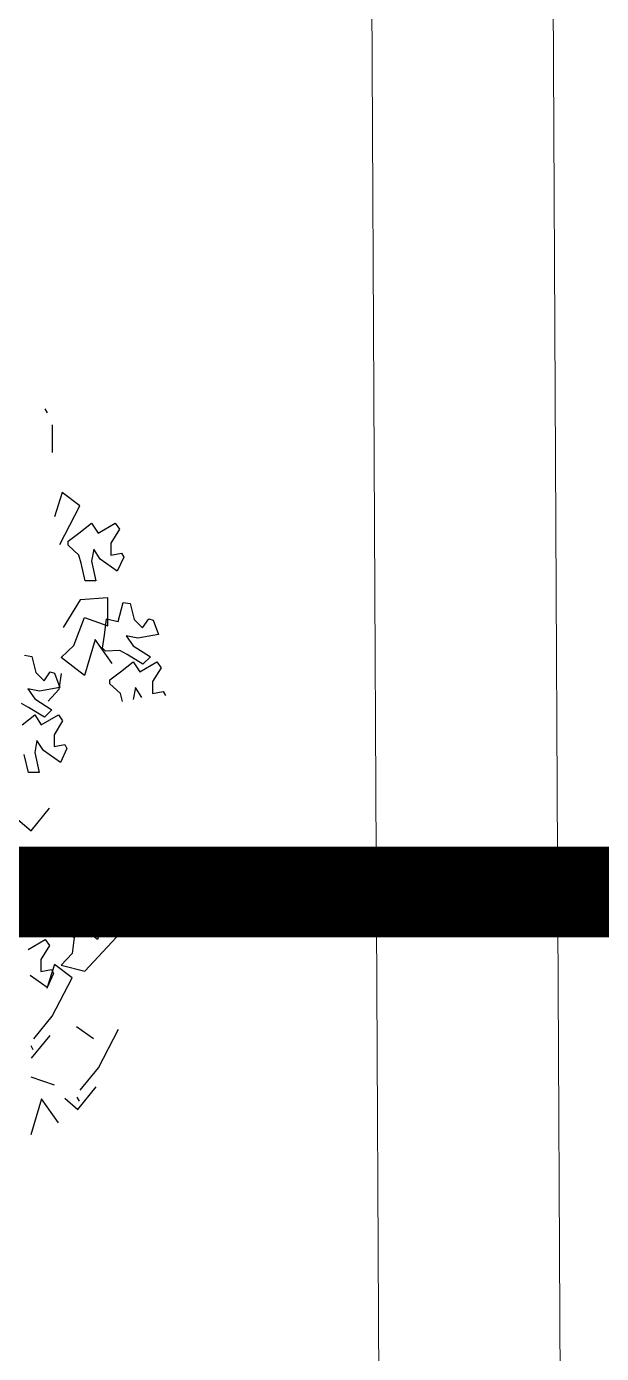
# Model space of a CAD drawing. Header units: metres. Extents: x -1655 to 449, y 40 to 361.
# Drawn here: x 70.44 to 70.757, y 49.762 to 50.494 of the extents above; entities that cross this region are included whole.
import ezdxf

# ---------------------------------------------------------------- set-up
doc = ezdxf.new("R2010")
doc.units = ezdxf.units.M
doc.header["$MEASUREMENT"] = 0
doc.linetypes.add('ACAD_ISO10W100', pattern=[18, 12, -3, 0, -3])
doc.layers.add('13', color=13, linetype='Continuous', lineweight=9)
doc.layers.add('Layer5', color=31, linetype='Continuous', lineweight=9)
doc.layers.add('paisajismo', color=7, linetype='Continuous')

# ---------------------------------------------------------------- blocks, each defined once
blk = doc.blocks.new('AABBSEC')
at = {"layer": '13', "linetype": 'ACAD_ISO10W100', "ltscale": 0.1, "const_width": 0.05}
blk.add_lwpolyline([(6887.74196, 1839.35478), (6887.74196, 1838.50089), (6908.77372, 1838.50089), (6908.77372, 1839.29472)], dxfattribs=at)
blk = doc.blocks.new('A$C78ED2221')
at = {"layer": 'paisajismo', "color": 86}
for p, q in [((0.8775, 2.5631), (0.9231, 2.6002)), ((1.3266, 2.6002), (1.3185, 2.6046)), ((1.3225, 2.5788), (1.3266, 2.6002)), ((1.3467, 2.5788), (1.3225, 2.5788)), ((1.3748, 2.596), (1.3467, 2.5788)), ((1.3667, 2.5529), (1.3868, 2.5874)), ((1.3868, 2.5874), (1.3748, 2.596)), ((1.397, 2.5744), (1.3818, 2.5592)), ((1.4192, 2.5399), (1.397, 2.5744)), ((1.4416, 2.5906), (1.4343, 2.5492)), ((1.4706, 2.5798), (1.4416, 2.5906)), ((1.4552, 2.5588), (1.4732, 2.5711)), ((1.4732, 2.5711), (1.4706, 2.5798)), ((0.9006, 2.5365), (0.8775, 2.5631)), ((1.3346, 2.5443), (1.3104, 2.54)), ((1.3145, 2.5573), (1.3346, 2.5443)), ((1.3868, 2.54), (1.3667, 2.5529)), ((1.3818, 2.5592), (1.4013, 2.5275)), ((1.4343, 2.5492), (1.4394, 2.5259)), ((1.4723, 2.5417), (1.4552, 2.5588)), ((0.7623, 2.4422), (0.8507, 2.524)), ((0.8507, 2.524), (0.8988, 2.4896)), ((1.3065, 2.5185), (1.3225, 2.5142)), ((1.3667, 2.5142), (1.3868, 2.54)), ((1.4013, 2.5275), (1.4095, 2.5131)), ((1.4394, 2.5259), (1.4192, 2.5399)), ((1.4682, 2.5093), (1.5067, 2.5194)), ((1.5043, 2.534), (1.4723, 2.5417)), ((1.5067, 2.5194), (1.5043, 2.534)), ((1.598, 2.5207), (1.5699, 2.5078)), ((1.606, 2.5164), (1.598, 2.5207)), ((0.5678, 2.4699), (0.6457, 2.5101)), ((0.9431, 2.468), (0.927, 2.5154)), ((1.3225, 2.5142), (1.3426, 2.4927)), ((1.3426, 2.4927), (1.3506, 2.4927)), ((1.3506, 2.4927), (1.3667, 2.5142)), ((1.3834, 2.4976), (1.4315, 2.4631)), ((1.4095, 2.5131), (1.4085, 2.4837)), ((1.4732, 2.4859), (1.4682, 2.5093)), ((1.5699, 2.5078), (1.5939, 2.4734)), ((1.602, 2.495), (1.606, 2.5164)), ((1.6261, 2.495), (1.602, 2.495)), ((1.6542, 2.5121), (1.6261, 2.495)), ((1.6461, 2.4691), (1.6662, 2.5036)), ((1.6662, 2.5036), (1.6542, 2.5121)), ((0.4834, 2.4284), (0.529, 2.4654)), ((0.5223, 2.4328), (0.5678, 2.4699)), ((0.8988, 2.4896), (0.8266, 2.468)), ((0.8266, 2.468), (0.8627, 2.4207)), ((0.8869, 2.4466), (0.9431, 2.468)), ((1.4085, 2.4837), (1.4142, 2.478)), ((1.4142, 2.478), (1.4408, 2.4819)), ((1.4408, 2.4819), (1.4732, 2.4859)), ((1.4596, 2.489), (1.5159, 2.489)), ((1.4758, 2.4416), (1.4596, 2.489)), ((1.5159, 2.489), (1.5119, 2.433)), ((1.5899, 2.4561), (1.5498, 2.4648)), ((1.5498, 2.4648), (1.5498, 2.4433)), ((1.5939, 2.4734), (1.614, 2.4605)), ((1.6662, 2.4561), (1.6461, 2.4691)), ((0.6261, 2.4599), (0.6502, 2.4255)), ((0.7744, 2.3949), (0.7623, 2.4422)), ((0.8627, 2.4207), (0.8869, 2.4466)), ((1.4315, 2.4631), (1.3592, 2.4416)), ((1.5498, 2.4433), (1.5859, 2.4347)), ((1.614, 2.4605), (1.5899, 2.4561)), ((1.6461, 2.4304), (1.6662, 2.4561)), ((0.5065, 2.4017), (0.4834, 2.4284)), ((0.5085, 2.4265), (0.5005, 2.4309)), ((0.6715, 2.3766), (0.7494, 2.4168)), ((0.7494, 2.4168), (0.7763, 2.3814)), ((0.7984, 2.4165), (0.7744, 2.3949)), ((0.8306, 2.4207), (0.7984, 2.4165)), ((0.8587, 2.382), (0.8306, 2.4207)), ((0.923, 2.4251), (0.923, 2.3734)), ((1.5119, 2.433), (1.4557, 2.3986)), ((1.5859, 2.4347), (1.602, 2.4304)), ((1.602, 2.4304), (1.6221, 2.4088)), ((1.6234, 2.3921), (1.7013, 2.4323)), ((1.6301, 2.4088), (1.6461, 2.4304)), ((1.7013, 2.4323), (1.7281, 2.3969)), ((0.4567, 2.3893), (0.5048, 2.3548)), ((0.9712, 2.3979), (0.961, 2.338)), ((1.2116, 2.4061), (1.1835, 2.3932)), ((1.1835, 2.3932), (1.2076, 2.3588)), ((1.2196, 2.4018), (1.2116, 2.4061)), ((1.2156, 2.3804), (1.2196, 2.4018)), ((1.2679, 2.3975), (1.2397, 2.3804)), ((1.2598, 2.3545), (1.2799, 2.389)), ((1.2799, 2.389), (1.2679, 2.3975)), ((1.3347, 2.3921), (1.3274, 2.3508)), ((1.3637, 2.3814), (1.3347, 2.3921)), ((1.6221, 2.4088), (1.6301, 2.4088)), ((1.7281, 2.3969), (1.6793, 2.3814)), ((0.549, 2.3333), (0.5329, 2.3807)), ((0.5871, 2.3351), (0.6327, 2.3722)), ((0.626, 2.3396), (0.6715, 2.3766)), ((0.7763, 2.3814), (0.7274, 2.3659)), ((0.7579, 2.3795), (0.7298, 2.3666)), ((0.7298, 2.3666), (0.7539, 2.3322)), ((0.7659, 2.3752), (0.7579, 2.3795)), ((0.7619, 2.3537), (0.7659, 2.3752)), ((0.8141, 2.3709), (0.786, 2.3537)), ((0.806, 2.3279), (0.8261, 2.3623)), ((0.8261, 2.3623), (0.8141, 2.3709)), ((0.9189, 2.3648), (0.8587, 2.382)), ((0.923, 2.3734), (0.9189, 2.3648)), ((1.0455, 2.3342), (1.0911, 2.3712)), ((1.2076, 2.3588), (1.2277, 2.3459)), ((1.2397, 2.3804), (1.2156, 2.3804)), ((1.2901, 2.376), (1.2749, 2.3607)), ((1.2749, 2.3607), (1.2944, 2.3291)), ((1.3123, 2.3415), (1.2901, 2.376)), ((1.3483, 2.3604), (1.3663, 2.3727)), ((1.3654, 2.3433), (1.3483, 2.3604)), ((1.3663, 2.3727), (1.3637, 2.3814)), ((1.809, 2.3772), (1.8652, 2.3772)), ((1.8969, 2.3619), (1.8889, 2.3662)), ((0.5048, 2.3548), (0.4325, 2.3333)), ((0.6122, 2.3333), (0.6042, 2.3376)), ((0.786, 2.3537), (0.7619, 2.3537)), ((1.0686, 2.3075), (1.0455, 2.3342)), ((1.1634, 2.3502), (1.1634, 2.3287)), ((1.2035, 2.3415), (1.1634, 2.3502)), ((1.2277, 2.3459), (1.2035, 2.3415)), ((1.2799, 2.3415), (1.2598, 2.3545)), ((1.2598, 2.3158), (1.2799, 2.3415)), ((1.3325, 2.3274), (1.3123, 2.3415)), ((1.3274, 2.3508), (1.3325, 2.3274)), ((1.3974, 2.3356), (1.3654, 2.3433)), ((1.3998, 2.321), (1.3974, 2.3356)), ((1.1634, 2.3287), (1.1996, 2.3201)), ((1.2944, 2.3291), (1.3026, 2.3147))]:
    blk.add_line(p, q, dxfattribs=at)
at = {"layer": 'paisajismo', "color": 64}
for p, q in [((1.3592, 2.4416), (1.3954, 2.3943)), ((1.4195, 2.4201), (1.4758, 2.4416)), ((1.3954, 2.3943), (1.4195, 2.4201)), ((1.3311, 2.39), (1.3071, 2.3685)), ((1.3633, 2.3943), (1.3311, 2.39))]:
    blk.add_line(p, q, dxfattribs=at)

msp = doc.modelspace()

# ---------------------------------------------------------------- linework, layer by layer
at = {"layer": 'Layer5'}
for p, q in [((70.72919, 50.73778), (70.73841, 48.94008)), ((70.6297, 50.63778), (70.63789, 49.04008))]:
    msp.add_line(p, q, dxfattribs=at)

# ---------------------------------------------------------------- block references
msp.add_blockref('AABBSEC', (-6837.39201, -1788.48399))
at = {"color": 1, "xscale": -0.2733126548093017, "yscale": 0.2733126548093017, "zscale": 0.2733126548093017, "rotation": 270}
msp.add_blockref('A$C78ED2221', (69.80481, 49.76477), dxfattribs=at)

doc.saveas('drawing.dxf')
